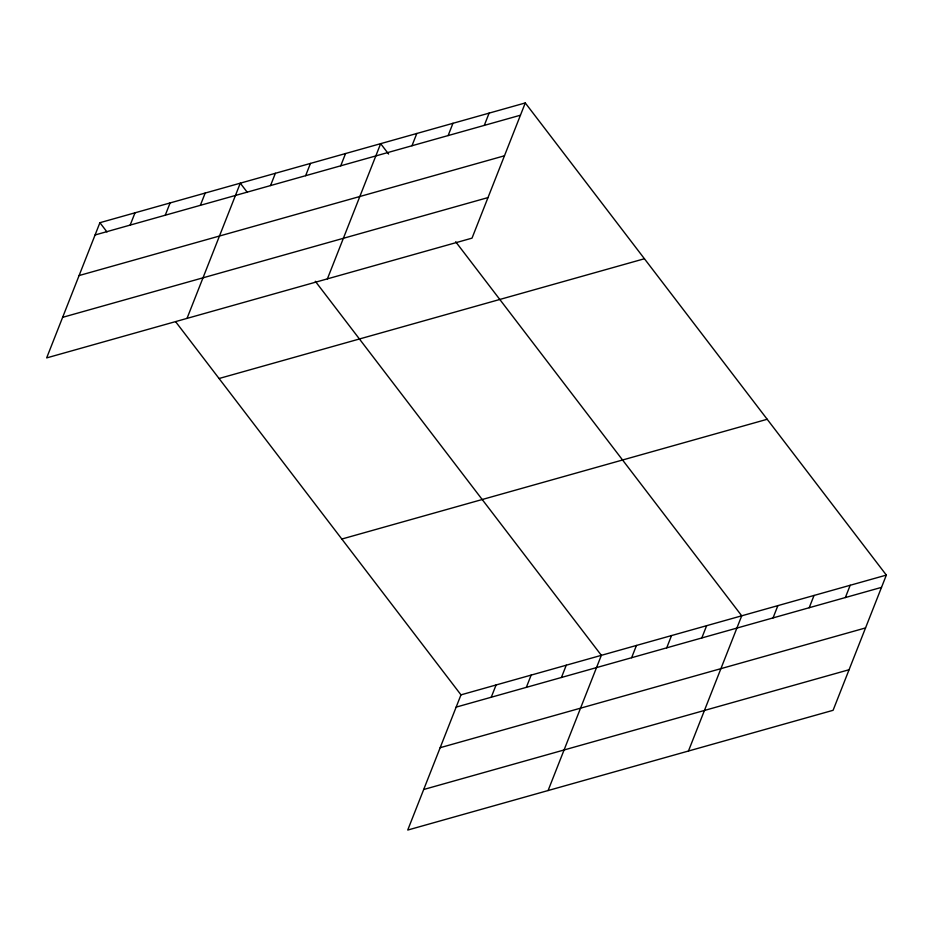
<?xml version="1.0" encoding="UTF-8"?>
<svg xmlns="http://www.w3.org/2000/svg" width="933" height="933" viewBox="0 0 933 933"><rect width="100%" height="100%" fill="white"/><g stroke="black" fill="none" stroke-linecap="round" stroke-linejoin="round"><path stroke-width="1.4" d="M525.279 102.945L99.913 222.695L46.65 357.91L472.016 238.148L525.279 102.945L886.35 575.09L833.087 710.305L407.721 830.055L460.984 694.852L886.35 575.09M130.165 225.098L135.005 212.817M165.258 215.22L170.098 202.939M200.35 205.33L205.19 193.061M187.02 318.386L240.282 183.183L247.338 192.408M270.535 185.574L275.375 173.293M305.627 175.696L310.467 163.415M340.72 165.817L345.56 153.537M327.39 278.874L380.652 143.659L388.594 154.05M411.966 145.758L416.806 133.477M448.132 135.577L452.96 123.296M484.285 125.395L489.114 113.115M491.248 697.243L496.076 684.974M526.34 687.364L531.169 675.084M561.433 677.486L566.261 665.206M548.091 790.543L601.353 655.328L315.307 281.276M631.618 657.73L636.446 645.449M666.71 647.84L671.538 635.571M701.803 637.962L706.631 625.693M688.461 751.018L741.723 615.803L455.677 241.764M773.049 617.903L777.877 605.634M809.203 607.721L814.043 595.452M845.356 597.552L850.196 585.271M95.073 234.976L520.439 115.214M79.095 275.55L504.461 155.788M62.628 317.337L487.994 197.586M219.068 378.506L644.435 258.744M341.828 539.041L767.194 419.279M456.155 707.121L881.51 587.37M440.166 747.695L865.532 627.932M423.71 789.493L849.065 669.731M99.913 222.695L106.968 231.932M175.812 321.955L460.984 694.852"/></g></svg>
